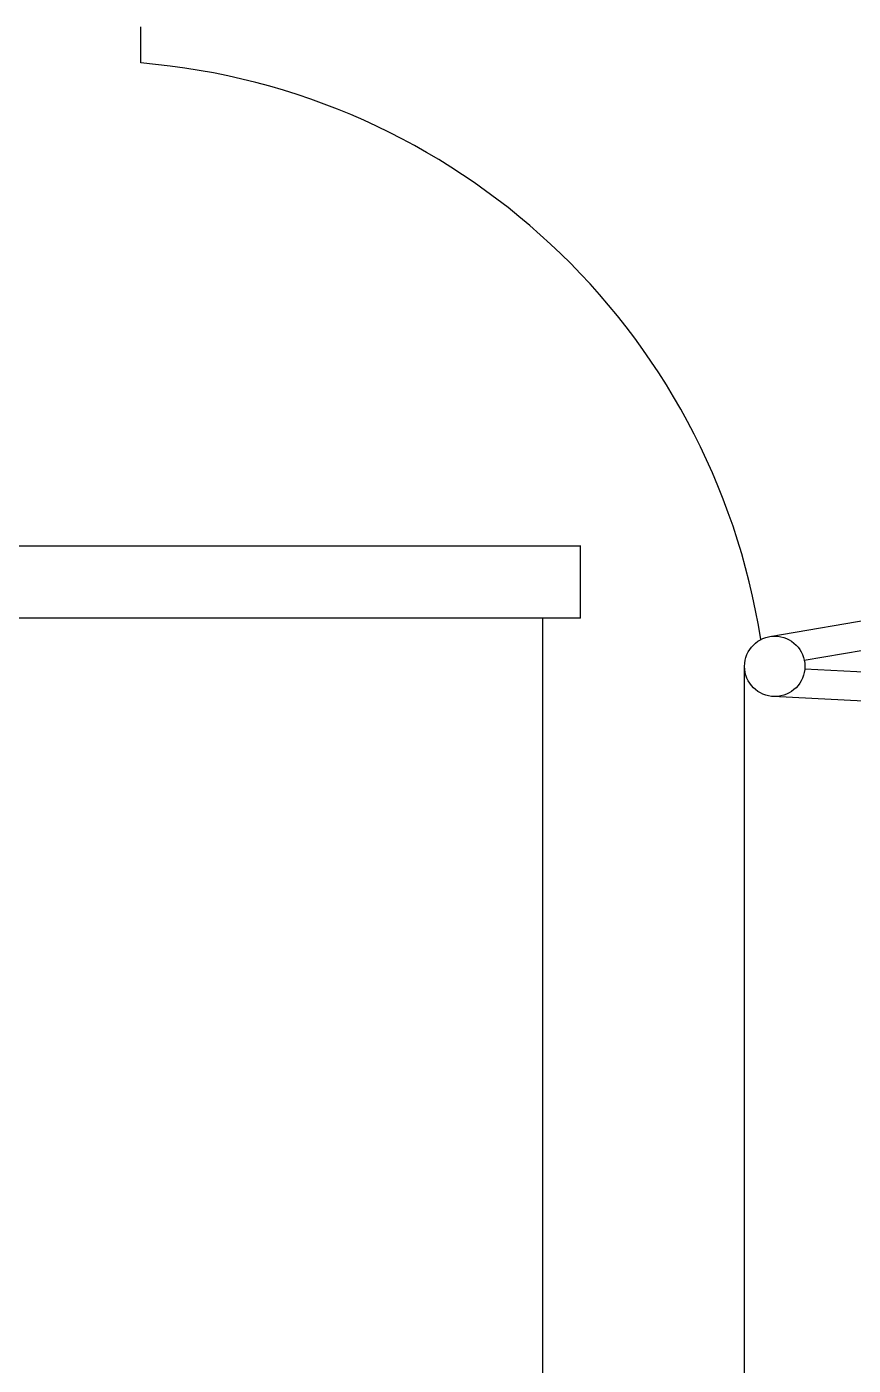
# Model space of a CAD drawing. Extents: x 53504 to 219407, y 25397 to 156081.
# Drawn here: x 121904 to 122246, y 66820 to 67374 of the extents above; entities that cross this region are included whole.
import ezdxf

# ---------------------------------------------------------------- set-up
doc = ezdxf.new("R2010")
doc.units = 0
doc.header["$LTSCALE"] = 250
doc.layers.get('0').update_dxf_attribs({"linetype": 'CONTINUOUS'})
doc.layers.add('A0CO1', color=1, linetype='CONTINUOUS')
doc.layers.add('S0CO2', color=2, linetype='CONTINUOUS')

# ---------------------------------------------------------------- blocks, each defined once
blk = doc.blocks.new('ROR')
at = {"color": 0, "linetype": 'ByBlock'}
for p, q in [((71.2505, 1750), (414.8413, 1750)), ((414.8413, 1750), (442, 1750)), ((442, 1720.0004), (442, 1750.1)), ((414.8413, 1720), (71.2505, 1720)), ((442, 1720), (414.8413, 1720)), ((426.4417, -425), (426.4417, 1720))]:
    blk.add_line(p, q, dxfattribs=at)
blk = doc.blocks.new('DYSE')
at = {"color": 0, "linetype": 'ByBlock'}
for p, q in [((-419.6, 1049.82), (340.79, 1179.64)), ((-405.27, 1040.09), (321.76, 1164.22)), ((-430, -1037.5), (-430, 1037.5)), ((-129.38, 1021.98), (-405.05, 1036.35)), ((-130, 1010), (-418.15, 1025.02))]:
    blk.add_line(p, q, dxfattribs=at)
blk.add_circle((-417.5, 1037.5), 12.5, dxfattribs=at)

msp = doc.modelspace()

# ---------------------------------------------------------------- linework, layer by layer
at = {"layer": 'S0CO2', "color": 0}
msp.add_lwpolyline([(122208.094, 67120.525, 0.3458431), (121951.373, 67359.411), (121951.373, 67374.411)], format="xyb", dxfattribs=at)

# ---------------------------------------------------------------- block references
at = {"layer": 'A0CO1', "color": 0}
for name, p in [('ROR', (121691.373, 65409.411)), ('DYSE', (122631.373, 66071.941))]:
    msp.add_blockref(name, p, dxfattribs=at)

doc.saveas('drawing.dxf')
